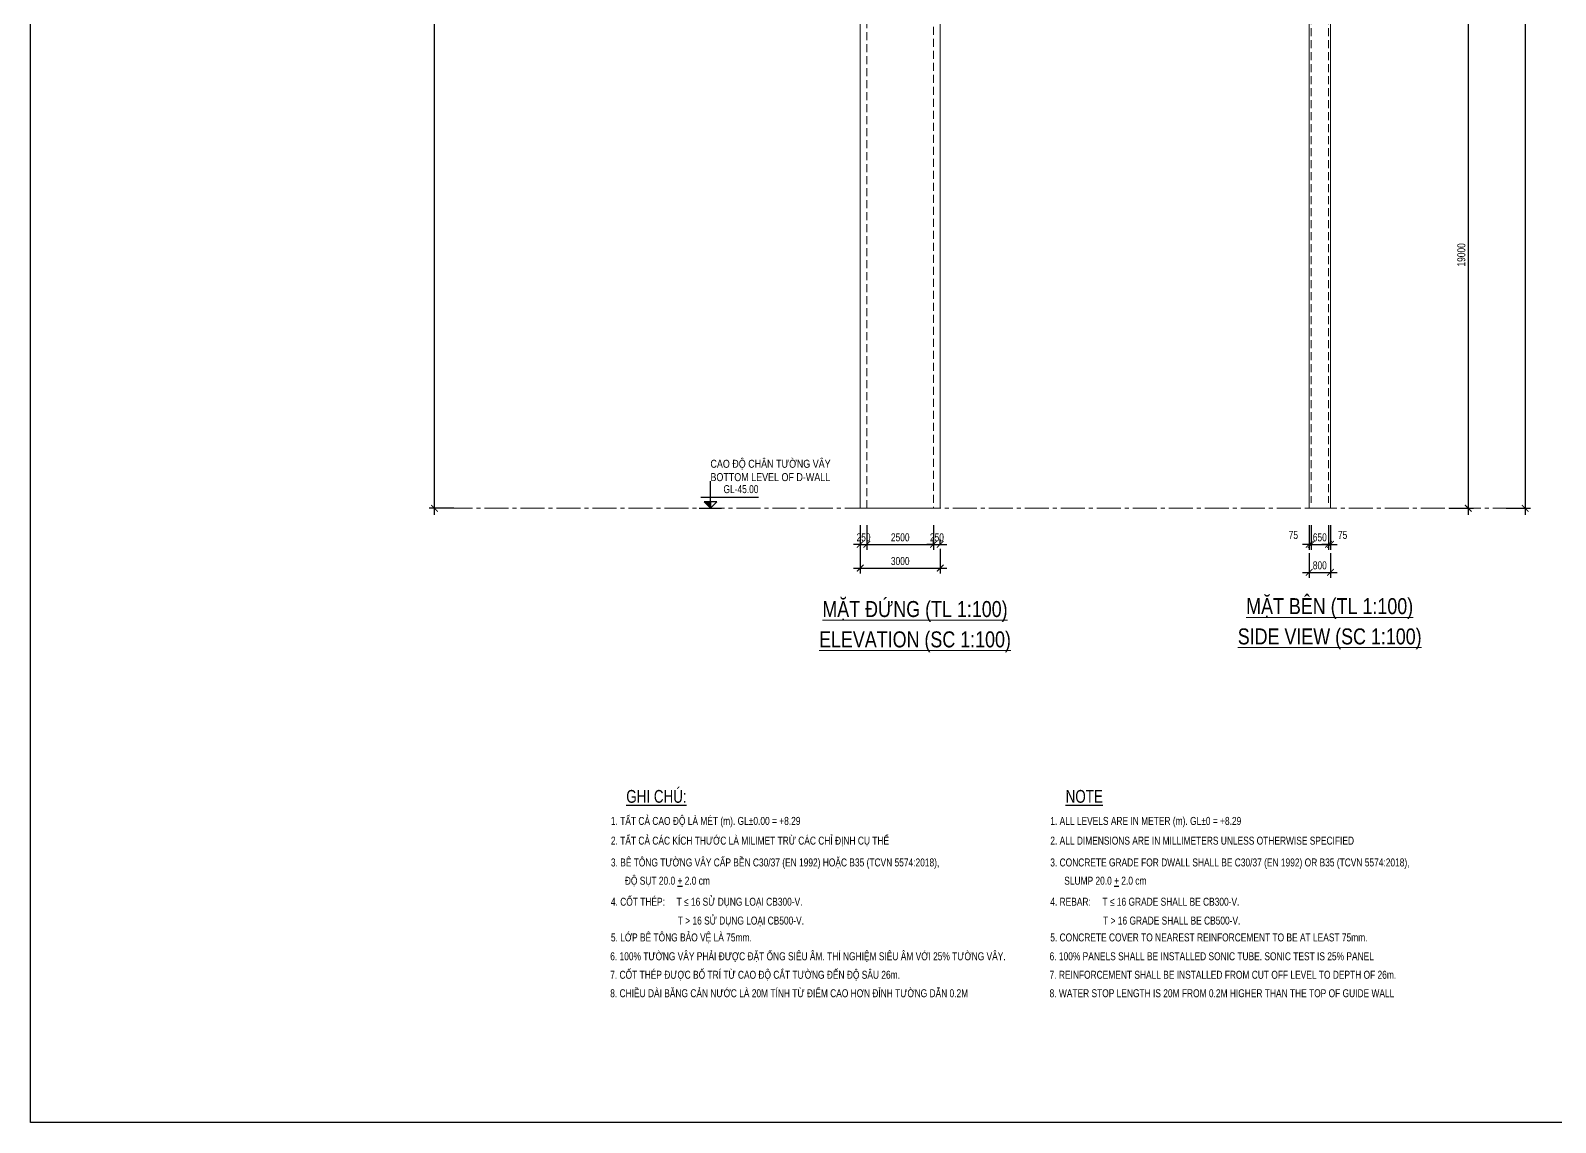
# Model space of a CAD drawing. Header units: millimetres. Extents: x 2746337 to 7547699, y -363432 to 15720.
# Drawn here: x 3053834 to 3111002, y -68024 to -27087 of the extents above; entities that cross this region are included whole.
import ezdxf
from ezdxf.enums import TextEntityAlignment as Align

# ---------------------------------------------------------------- set-up
doc = ezdxf.new("R2010")
doc.units = ezdxf.units.MM
doc.header["$LTSCALE"] = 1200
doc.header["$PDMODE"] = 3
doc.linetypes.add('CENTER2', pattern=[1.125, 0.75, -0.125, 0.125, -0.125])
doc.linetypes.add('HIDDEN', pattern=[0.375, 0.25, -0.125])
for name, color, linetype, lineweight in [('BOUND', 3, 'Continuous', 20), ('ENOTE', 2, 'Continuous', 15), ('Grid line', 160, 'CENTER2', 5), ('HIDE', 8, 'HIDDEN', 13), ('K-THUOC', 1, 'Continuous', 18), ('TEXTVN', 2, 'Continuous', 20)]:
    doc.layers.add(name, color=color, linetype=linetype, lineweight=lineweight)
for name, color, linetype in [('CDC.02.DIM', 1, 'Continuous'), ('CDC.06.TEXT', 2, 'Continuous'), ('CDC.10.HATCH', 251, 'Continuous'), ('CDC.11.NOTE', 8, 'Continuous')]:
    doc.layers.add(name, color=color, linetype=linetype)
doc.styles.add('DB_Arial', font='arial.ttf', dxfattribs={"width": 0.8})
doc.styles.add('SMTEXT', font='arial.ttf', dxfattribs={"width": 0.75})
doc.dimstyles.new('BSV1-100', dxfattribs={"dimtxt": 300, "dimasz": 250, "dimexe": 200, "dimexo": 0, "dimgap": 108, "dimtad": 1, "dimdec": 0, "dimdsep": 46, "dimtxsty": 'SMTEXT', "dimblk": 'ARCHTICK', "dimcen": 100, "dimdle": 250, "dimclrd": 256, "dimclre": 256, "dimclrt": 1, "dimadec": 0, "dimazin": 0, "dimtfac": 1, "dimtdec": 0, "dimtix": 1, "dimtmove": 2, "dimatfit": 3, "dimfxl": 720, "dimfxlon": 1, "dimtolj": 1, "dimtzin": 0, "dimarcsym": 0})

# ---------------------------------------------------------------- blocks, each defined once
blk = doc.blocks.new('_ArchTick')
at = {"color": 0, "linetype": 'ByBlock', "const_width": 0.15}
blk.add_lwpolyline([(-0.5, -0.5), (0.5, 0.5)], dxfattribs=at)
blk = doc.blocks.new('*D416')
at = {"layer": 'Defpoints', "color": 0, "transparency": 16777216}
for p in [(3101766, -45900), (3102566, -45900), (3102566, -47400)]:
    blk.add_point(p, dxfattribs=at)
at = {"layer": 'K-THUOC', "lineweight": -2, "transparency": 16777216}
for p, q in [((3101766, -46680), (3101766, -47600)), ((3102566, -46680), (3102566, -47600)), ((3101516, -47400), (3102816, -47400))]:
    blk.add_line(p, q, dxfattribs=at)
at = {"layer": 'K-THUOC', "lineweight": -2, "transparency": 16777216, "xscale": 250, "yscale": 250, "zscale": 250, "rotation": 180}
blk.add_blockref('_ArchTick', (3101766, -47400), dxfattribs=at)
at = {"layer": 'K-THUOC', "lineweight": -2, "transparency": 16777216, "xscale": 250, "yscale": 250, "zscale": 250}
blk.add_blockref('_ArchTick', (3102566, -47400), dxfattribs=at)
at = {"layer": 'K-THUOC', "color": 1, "transparency": 16777216, "insert": (3102166, -47139), "char_height": 300, "attachment_point": 5, "style": 'SMTEXT'}
blk.add_mtext('\\A1;800', dxfattribs=at)
blk = doc.blocks.new('*D417')
at = {"layer": 'Defpoints', "color": 0, "transparency": 16777216}
for p in [(3101766, -45600), (3101841, -45600), (3101841, -46350)]:
    blk.add_point(p, dxfattribs=at)
at = {"layer": 'K-THUOC', "lineweight": -2, "transparency": 16777216}
for p, q in [((3101766, -45630), (3101766, -46550)), ((3101841, -45630), (3101841, -46550)), ((3101766, -46350), (3101516, -46350)), ((3101766, -46350), (3101841, -46350)), ((3101841, -46350), (3102091, -46350))]:
    blk.add_line(p, q, dxfattribs=at)
at = {"layer": 'K-THUOC', "lineweight": -2, "transparency": 16777216, "xscale": 250, "yscale": 250, "zscale": 250}
blk.add_blockref('_ArchTick', (3101766, -46350), dxfattribs=at)
at = {"layer": 'K-THUOC', "lineweight": -2, "transparency": 16777216, "xscale": 250, "yscale": 250, "zscale": 250, "rotation": 180}
blk.add_blockref('_ArchTick', (3101841, -46350), dxfattribs=at)
at = {"layer": 'K-THUOC', "color": 1, "transparency": 16777216, "insert": (3101175, -46000), "char_height": 300, "attachment_point": 5, "style": 'SMTEXT'}
blk.add_mtext('\\A1;75', dxfattribs=at)
blk = doc.blocks.new('*D418')
at = {"layer": 'Defpoints', "color": 0, "transparency": 16777216}
for p in [(3101841, -45600), (3102491, -45600), (3102491, -46350)]:
    blk.add_point(p, dxfattribs=at)
at = {"layer": 'K-THUOC', "lineweight": -2, "transparency": 16777216}
for p, q in [((3101841, -45630), (3101841, -46550)), ((3102491, -45630), (3102491, -46550)), ((3101841, -46350), (3101591, -46350)), ((3101841, -46350), (3102491, -46350)), ((3102491, -46350), (3102741, -46350))]:
    blk.add_line(p, q, dxfattribs=at)
at = {"layer": 'K-THUOC', "lineweight": -2, "transparency": 16777216, "xscale": 250, "yscale": 250, "zscale": 250}
blk.add_blockref('_ArchTick', (3101841, -46350), dxfattribs=at)
at = {"layer": 'K-THUOC', "lineweight": -2, "transparency": 16777216, "xscale": 250, "yscale": 250, "zscale": 250, "rotation": 180}
blk.add_blockref('_ArchTick', (3102491, -46350), dxfattribs=at)
at = {"layer": 'K-THUOC', "color": 1, "transparency": 16777216, "insert": (3102166, -46089), "char_height": 300, "attachment_point": 5, "style": 'SMTEXT'}
blk.add_mtext('\\A1;650', dxfattribs=at)
blk = doc.blocks.new('*D419')
at = {"layer": 'Defpoints', "color": 0, "transparency": 16777216}
for p in [(3102491, -45600), (3102566, -45600), (3102566, -46350)]:
    blk.add_point(p, dxfattribs=at)
at = {"layer": 'K-THUOC', "lineweight": -2, "transparency": 16777216}
for p, q in [((3102491, -45630), (3102491, -46550)), ((3102566, -45630), (3102566, -46550)), ((3102491, -46350), (3102241, -46350)), ((3102491, -46350), (3102566, -46350)), ((3102566, -46350), (3102816, -46350))]:
    blk.add_line(p, q, dxfattribs=at)
at = {"layer": 'K-THUOC', "lineweight": -2, "transparency": 16777216, "xscale": 250, "yscale": 250, "zscale": 250}
blk.add_blockref('_ArchTick', (3102491, -46350), dxfattribs=at)
at = {"layer": 'K-THUOC', "lineweight": -2, "transparency": 16777216, "xscale": 250, "yscale": 250, "zscale": 250, "rotation": 180}
blk.add_blockref('_ArchTick', (3102566, -46350), dxfattribs=at)
at = {"layer": 'K-THUOC', "color": 1, "transparency": 16777216, "insert": (3103021, -46000), "char_height": 300, "attachment_point": 5, "style": 'SMTEXT'}
blk.add_mtext('\\A1;75', dxfattribs=at)
blk = doc.blocks.new('*D414')
at = {"layer": 'Defpoints', "color": 0, "transparency": 16777216}
for p in [(3068981, 0), (3070503, 0), (3073623, -45000)]:
    blk.add_point(p, dxfattribs=at)
at = {"layer": 'K-THUOC', "lineweight": -2, "transparency": 16777216}
for p, q in [((3068981, -45250), (3068981, 250)), ((3069701, 0), (3068781, 0)), ((3069701, -45000), (3068781, -45000))]:
    blk.add_line(p, q, dxfattribs=at)
at = {"layer": 'K-THUOC', "lineweight": -2, "transparency": 16777216, "xscale": 250, "yscale": 250, "zscale": 250}
for p, rotation in [((3068981, 0), 90), ((3068981, -45000), 270)]:
    blk.add_blockref('_ArchTick', p, dxfattribs=dict(at, rotation=rotation))
at = {"layer": 'K-THUOC', "color": 1, "transparency": 16777216, "insert": (3068720, -22500), "char_height": 300, "attachment_point": 5, "rotation": 90, "style": 'SMTEXT'}
blk.add_mtext('\\A1;45000', dxfattribs=at)
blk = doc.blocks.new('tag_cd')
at = {"layer": 'CDC.10.HATCH'}
blk.add_hatch(color=256, dxfattribs=at).paths.add_polyline_path([(180, 240), (420, 0), (420, 240)])
at = {"layer": 'CDC.02.DIM'}
for points in [[(420, 240), (420, 0), (660, 240), (180, 240), (420, 0), (420, 1020)], [(0, 0), (840, 0)], [(60, 420), (2220, 420)]]:
    blk.add_lwpolyline(points, dxfattribs=at)
at = {"layer": 'CDC.06.TEXT', "ltscale": 0.5, "style": 'SMTEXT', "width": 0.75}
blk.add_attdef('CD', text='', height=300, dxfattribs=at).set_placement((2220, 570), align=Align.RIGHT)
blk = doc.blocks.new('*D411')
at = {"layer": 'Defpoints', "color": 0, "transparency": 16777216}
for p in [(3097019, -26000), (3098591, -45000), (3107734, -45000)]:
    blk.add_point(p, dxfattribs=at)
at = {"layer": 'K-THUOC', "lineweight": -2, "transparency": 16777216}
for p, q in [((3107014, -26000), (3107934, -26000)), ((3107734, -25750), (3107734, -45250)), ((3107014, -45000), (3107934, -45000))]:
    blk.add_line(p, q, dxfattribs=at)
at = {"layer": 'K-THUOC', "lineweight": -2, "transparency": 16777216, "xscale": 250, "yscale": 250, "zscale": 250}
for p, rotation in [((3107734, -26000), 90), ((3107734, -45000), 270)]:
    blk.add_blockref('_ArchTick', p, dxfattribs=dict(at, rotation=rotation))
at = {"layer": 'K-THUOC', "color": 1, "transparency": 16777216, "insert": (3107473, -35500), "char_height": 300, "attachment_point": 5, "rotation": 90, "style": 'SMTEXT'}
blk.add_mtext('\\A1;19000', dxfattribs=at)
blk = doc.blocks.new('*D413')
at = {"layer": 'Defpoints', "color": 0, "transparency": 16777216}
for p in [(3101766, 0), (3101766, -45000), (3109867, -45000)]:
    blk.add_point(p, dxfattribs=at)
at = {"layer": 'K-THUOC', "lineweight": -2, "transparency": 16777216}
for p, q in [((3109147, 0), (3110067, 0)), ((3109867, 250), (3109867, -45250)), ((3109147, -45000), (3110067, -45000))]:
    blk.add_line(p, q, dxfattribs=at)
at = {"layer": 'K-THUOC', "lineweight": -2, "transparency": 16777216, "xscale": 250, "yscale": 250, "zscale": 250}
for p, rotation in [((3109867, 0), 90), ((3109867, -45000), 270)]:
    blk.add_blockref('_ArchTick', p, dxfattribs=dict(at, rotation=rotation))
at = {"layer": 'K-THUOC', "color": 1, "transparency": 16777216, "insert": (3109605, -22500), "char_height": 300, "attachment_point": 5, "rotation": 90, "style": 'SMTEXT'}
blk.add_mtext('\\A1;45000', dxfattribs=at)
blk = doc.blocks.new('*D377')
at = {"layer": 'Defpoints', "color": 0, "transparency": 16777216}
for p in [(3084938, -45600), (3085188, -45600), (3085188, -46350)]:
    blk.add_point(p, dxfattribs=at)
at = {"layer": 'K-THUOC', "lineweight": -2, "transparency": 16777216}
for p, q in [((3084938, -45630), (3084938, -46550)), ((3085188, -45630), (3085188, -46550)), ((3084938, -46350), (3084688, -46350)), ((3084938, -46350), (3085188, -46350)), ((3085188, -46350), (3085438, -46350))]:
    blk.add_line(p, q, dxfattribs=at)
at = {"layer": 'K-THUOC', "lineweight": -2, "transparency": 16777216, "xscale": 250, "yscale": 250, "zscale": 250}
blk.add_blockref('_ArchTick', (3084938, -46350), dxfattribs=at)
at = {"layer": 'K-THUOC', "lineweight": -2, "transparency": 16777216, "xscale": 250, "yscale": 250, "zscale": 250, "rotation": 180}
blk.add_blockref('_ArchTick', (3085188, -46350), dxfattribs=at)
at = {"layer": 'K-THUOC', "color": 1, "transparency": 16777216, "insert": (3085063, -46089), "char_height": 300, "attachment_point": 5, "style": 'SMTEXT'}
blk.add_mtext('\\A1;250', dxfattribs=at)
blk = doc.blocks.new('*D378')
at = {"layer": 'Defpoints', "color": 0, "transparency": 16777216}
for p in [(3087688, -45000), (3085188, -45600), (3087688, -46350)]:
    blk.add_point(p, dxfattribs=at)
at = {"layer": 'K-THUOC', "lineweight": -2, "transparency": 16777216}
for p, q in [((3085188, -45630), (3085188, -46550)), ((3087688, -45630), (3087688, -46550)), ((3084938, -46350), (3087938, -46350))]:
    blk.add_line(p, q, dxfattribs=at)
at = {"layer": 'K-THUOC', "lineweight": -2, "transparency": 16777216, "xscale": 250, "yscale": 250, "zscale": 250, "rotation": 180}
blk.add_blockref('_ArchTick', (3085188, -46350), dxfattribs=at)
at = {"layer": 'K-THUOC', "lineweight": -2, "transparency": 16777216, "xscale": 250, "yscale": 250, "zscale": 250}
blk.add_blockref('_ArchTick', (3087688, -46350), dxfattribs=at)
at = {"layer": 'K-THUOC', "color": 1, "transparency": 16777216, "insert": (3086438, -46089), "char_height": 300, "attachment_point": 5, "style": 'SMTEXT'}
blk.add_mtext('\\A1;2500', dxfattribs=at)
blk = doc.blocks.new('*D379')
at = {"layer": 'Defpoints', "color": 0, "transparency": 16777216}
for p in [(3087688, -46350), (3087938, -46350), (3087938, -46350)]:
    blk.add_point(p, dxfattribs=at)
at = {"layer": 'K-THUOC', "lineweight": -2, "transparency": 16777216}
for p, q in [((3087688, -46350), (3087688, -46150)), ((3087938, -46350), (3087938, -46150)), ((3087688, -46350), (3087438, -46350)), ((3087688, -46350), (3087938, -46350)), ((3087938, -46350), (3088188, -46350))]:
    blk.add_line(p, q, dxfattribs=at)
at = {"layer": 'K-THUOC', "lineweight": -2, "transparency": 16777216, "xscale": 250, "yscale": 250, "zscale": 250}
blk.add_blockref('_ArchTick', (3087688, -46350), dxfattribs=at)
at = {"layer": 'K-THUOC', "lineweight": -2, "transparency": 16777216, "xscale": 250, "yscale": 250, "zscale": 250, "rotation": 180}
blk.add_blockref('_ArchTick', (3087938, -46350), dxfattribs=at)
at = {"layer": 'K-THUOC', "color": 1, "transparency": 16777216, "insert": (3087813, -46089), "char_height": 300, "attachment_point": 5, "style": 'SMTEXT'}
blk.add_mtext('\\A1;250', dxfattribs=at)
blk = doc.blocks.new('*D380')
at = {"layer": 'Defpoints', "color": 0, "transparency": 16777216}
for p in [(3084938, -45000), (3087938, -45000), (3087938, -47240)]:
    blk.add_point(p, dxfattribs=at)
at = {"layer": 'K-THUOC', "lineweight": -2, "transparency": 16777216}
for p, q in [((3084938, -46520), (3084938, -47440)), ((3087938, -46520), (3087938, -47440)), ((3084688, -47240), (3088188, -47240))]:
    blk.add_line(p, q, dxfattribs=at)
at = {"layer": 'K-THUOC', "lineweight": -2, "transparency": 16777216, "xscale": 250, "yscale": 250, "zscale": 250, "rotation": 180}
blk.add_blockref('_ArchTick', (3084938, -47240), dxfattribs=at)
at = {"layer": 'K-THUOC', "lineweight": -2, "transparency": 16777216, "xscale": 250, "yscale": 250, "zscale": 250}
blk.add_blockref('_ArchTick', (3087938, -47240), dxfattribs=at)
at = {"layer": 'K-THUOC', "color": 1, "transparency": 16777216, "insert": (3086438, -46978), "char_height": 300, "attachment_point": 5, "style": 'SMTEXT'}
blk.add_mtext('\\A1;3000', dxfattribs=at)
blk = doc.blocks.new('A$C7e6bd379')
at = {"layer": 'CDC.06.TEXT', "linetype": 'Continuous', "style": 'SMTEXT', "width": 0.75}
for s, p in [('%%UGHI CHÚ:', (0, 480)), ('%%UNOTE', (16471, 480))]:
    blk.add_text(s, height=480, dxfattribs=at).set_placement(p, align=Align.TOP_LEFT)
at = {"layer": 'CDC.06.TEXT', "style": 'SMTEXT', "width": 0.75}
for s, p in [('1. TẤT CẢ CAO ĐỘ LÀ MÉT (m). GL%%P0.00 = +8.29 ', (-576, -831)), ('1. ALL LEVELS ARE IN METER (m). GL%%P0 = +8.29 ', (15895, -831)), ('2. TẤT CẢ CÁC KÍCH THƯỚC LÀ MILIMET TRỪ CÁC CHỈ ĐỊNH CỤ THỂ', (-576, -1570)), ('2. ALL DIMENSIONS ARE IN MILLIMETERS UNLESS OTHERWISE SPECIFIED', (15895, -1570)), ('3. BÊ TÔNG TƯỜNG VÂY CẤP BỀN C30/37 (EN 1992) HOẶC B35 (TCVN 5574:2018),', (-576, -2387)), ('3. CONCRETE GRADE FOR DWALL SHALL BE C30/37 (EN 1992) OR B35 (TCVN 5574:2018),', (15895, -2387)), ('ĐỘ SỤT 20.0 %%U+%%U 2.0 cm', (-53, -3072)), ('SLUMP 20.0 %%U+%%U 2.0 cm', (16418, -3072)), ('4. CỐT THÉP:     T ≤ 16 SỬ DỤNG LOẠI CB300-V.', (-576, -3860)), ('4. REBAR:     T ≤ 16 GRADE SHALL BE CB300-V.', (15895, -3860)), ('                             T > 16 SỬ DỤNG LOẠI CB500-V.', (-601, -4567)), ('                       T > 16 GRADE SHALL BE CB500-V.', (15869, -4567)), ('5. LỚP BÊ TÔNG BẢO VỆ LÀ 75mm.', (-576, -5198)), ('5. CONCRETE COVER TO NEAREST REINFORCEMENT TO BE AT LEAST 75mm.', (15895, -5198)), ('6. 100%%% TƯỜNG VÂY PHẢI ĐƯỢC ĐẶT ỐNG SIÊU ÂM. THÍ NGHIỆM SIÊU ÂM VỚI 25%%% TƯỜNG VÂY.', (-601, -5905)), ('6. 100%%% PANELS SHALL BE INSTALLED SONIC TUBE. SONIC TEST IS 25%%% PANEL ', (15869, -5905)), ('7. CỐT THÉP ĐƯỢC BỐ TRÍ TỪ CAO ĐỘ CẮT TƯỜNG ĐẾN ĐỘ SÂU 26m. ', (-601, -6598)), ('7. REINFORCEMENT SHALL BE INSTALLED FROM CUT OFF LEVEL TO DEPTH OF 26m. ', (15869, -6598)), ('8. CHIỀU DÀI BĂNG CẢN NƯỚC LÀ 20M TÍNH TỪ ĐIỂM CAO HƠN ĐỈNH TƯỜNG DẪN 0.2M', (-601, -7291)), ('8. WATER STOP LENGTH IS 20M FROM 0.2M HIGHER THAN THE TOP OF GUIDE WALL', (15869, -7291))]:
    blk.add_text(s, height=300, dxfattribs=at).set_placement(p)

msp = doc.modelspace()

# ---------------------------------------------------------------- linework, layer by layer
msp.add_lwpolyline([(3053834.1, 9128.3), (3147351.4, 9128.3), (3147351.4, -68024), (3053834.1, -68024)], close=True)
at = {"layer": 'BOUND'}
msp.add_line((3084938.2, 410), (3084938.2, -45000), dxfattribs=at)
for points in [[(3084938.2, -45000), (3087938.2, -45000), (3087938.2, -500), (3084938.2, -500)], [(3101765.9, -45000), (3102565.9, -45000), (3102565.9, -500), (3101765.9, -500)]]:
    msp.add_lwpolyline(points, close=True, dxfattribs=at)
at = {"layer": 'BOUND', "lineweight": 20}
msp.add_lwpolyline([(3102565.9, -4350), (3102565.9, -500), (3101765.9, -500), (3101765.9, -45000), (3102565.9, -45000), (3102565.9, -19550)], dxfattribs=at)
at = {"layer": 'Grid line'}
msp.add_line((3069505.1, -45000), (3109461.6, -45000), dxfattribs=at)
at = {"layer": 'HIDE'}
for p, q in [((3085188.2, -45000), (3085188.2, 500)), ((3087688.2, 500), (3087688.2, -45000)), ((3101840.9, -450), (3101840.9, -44800)), ((3102490.9, -450), (3102490.9, -44800))]:
    msp.add_line(p, q, dxfattribs=at)

# ---------------------------------------------------------------- block references
at = {"layer": 'CDC.11.NOTE'}
msp.add_blockref('A$C7e6bd379', (3076167.6, -56037.9), dxfattribs=at)
at = {"layer": 'ENOTE'}
msp.add_blockref('tag_cd', (3078903.5, -45000), dxfattribs=at).add_auto_attribs({'CD': 'GL-45.00'})

# ---------------------------------------------------------------- texts
at = {"layer": 'TEXTVN', "style": 'DB_Arial', "width": 0.8}
for s, p in [('CAO ĐỘ CHÂN TƯỜNG VÂY', (3079323.5, -43480)), ('BOTTOM LEVEL OF D-WALL', (3079323.5, -43980))]:
    msp.add_text(s, height=300, dxfattribs=at).set_placement(p)
for s, p in [('%%UMẶT ĐỨNG (TL 1:100)', (3086991.3, -48787)), ('%%UMẶT BÊN (TL 1:100)', (3102536.7, -48675.9)), ('%%UELEVATION (SC 1:100)', (3086991.3, -49987)), ('%%USIDE VIEW (SC 1:100)', (3102536.7, -49875.9))]:
    msp.add_text(s, height=600, dxfattribs=at).set_placement(p, align=Align.MIDDLE)

# ---------------------------------------------------------------- dimensions: what is measured, and where the dimension line sits
at = {"layer": 'K-THUOC'}
for base, p1, p2, picture, middle in [((3068980.8, 0), (3073623.3, -45000), (3070503.2, 0), '*D414', (3068719.7, -22500)), ((3109866.5, -45000), (3101765.9, 0), (3101765.9, -45000), '*D413', (3109605.4, -22500)), ((3107733.8, -45000), (3097019.2, -26000), (3098590.9, -45000), '*D411', (3107472.6, -35500))]:
    dim = msp.add_linear_dim(base=base, p1=p1, p2=p2, angle=90, dimstyle='BSV1-100', dxfattribs=at)
    dim.commit()
    dim.dimension.update_dxf_attribs({"geometry": picture, "text_midpoint": middle})
for base, p1, p2, picture, middle in [((3087938.2, -47239.6), (3084938.2, -45000), (3087938.2, -45000), '*D380', (3086438.2, -46978.3)), ((3087688.2, -46350), (3085188.2, -45600), (3087688.2, -45000), '*D378', (3086438.2, -46088.8)), ((3085188.2, -46350), (3084938.2, -45600), (3085188.2, -45600), '*D377', (3085063.2, -46088.8)), ((3102490.9, -46350), (3101840.9, -45600), (3102490.9, -45600), '*D418', (3102165.9, -46088.8)), ((3102565.9, -47400), (3101765.9, -45900), (3102565.9, -45900), '*D416', (3102165.9, -47138.8))]:
    dim = msp.add_linear_dim(base=base, p1=p1, p2=p2, dimstyle='BSV1-100', dxfattribs=at)
    dim.commit()
    dim.dimension.update_dxf_attribs({"geometry": picture, "text_midpoint": middle})
for base, p1, p2, picture, middle in [((3101840.9, -46350), (3101765.9, -45600), (3101840.9, -45600), '*D417', (3101174.6, -46000)), ((3102565.9, -46350), (3102490.9, -45600), (3102565.9, -45600), '*D419', (3103021.2, -46000))]:
    dim = msp.add_linear_dim(base=base, p1=p1, p2=p2, dimstyle='BSV1-100', dxfattribs=at)
    dim.commit()
    dim.dimension.update_dxf_attribs({"geometry": picture, "text_midpoint": middle, "dimtype": 160})
dim = msp.add_aligned_dim(p1=(3087688.2, -46350), p2=(3087938.2, -46350), distance=0, dimstyle='BSV1-100', dxfattribs=at)
dim.commit()
dim.dimension.update_dxf_attribs({"geometry": '*D379', "text_midpoint": (3087813.2, -46088.8)})

doc.saveas('drawing.dxf')
